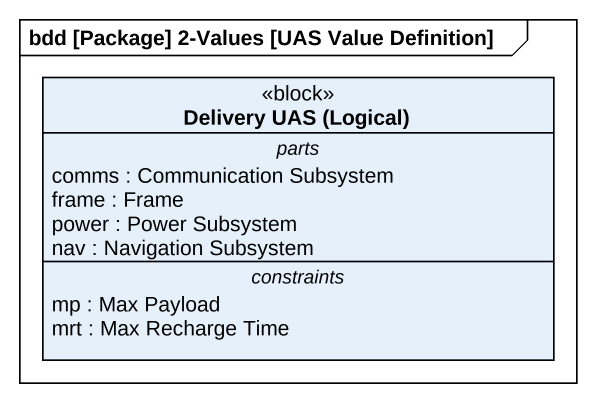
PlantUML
@startuml
mainframe bdd [Package] 2-Values [UAS Value Definition]
hide circle
hide empty members
class "Delivery UAS (Logical)" as Delivery_UAS_Logical <<block>> {
  -- parts --
  comms : Communication Subsystem
  frame : Frame
  power : Power Subsystem
  nav : Navigation Subsystem
  -- constraints --
  mp : Max Payload
  mrt : Max Recharge Time
}
@enduml
